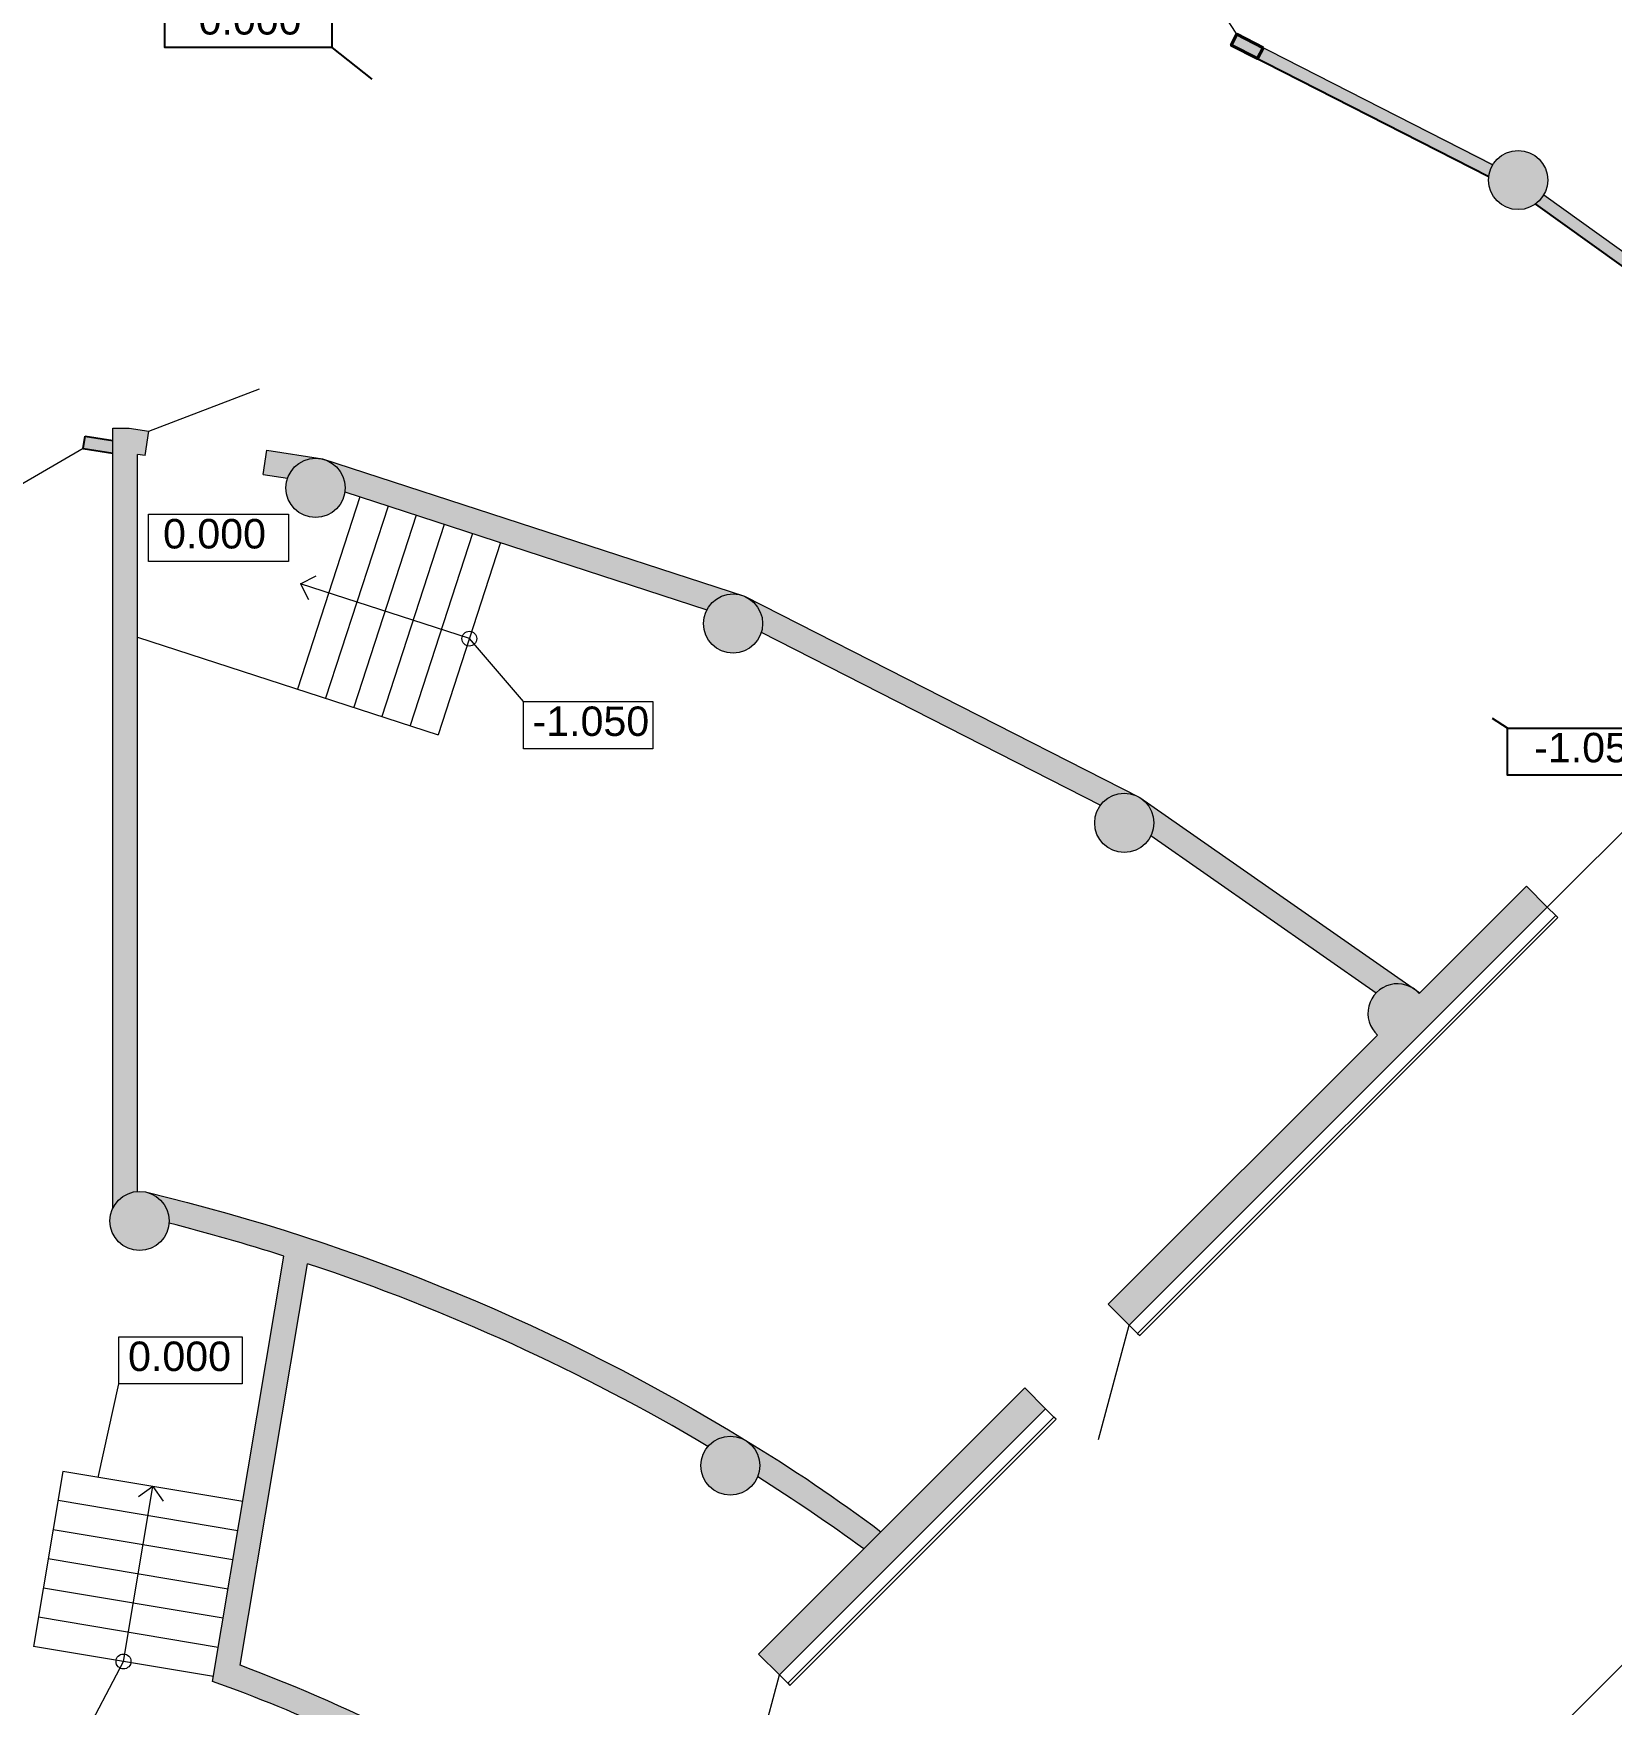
# Model space of a CAD drawing. Header units: millimetres. Extents: x 72919 to 485785, y -53256 to 338519.
# Drawn here: x 340575 to 356589, y 196174 to 213132 of the extents above; entities that cross this region are included whole.
import ezdxf
from ezdxf.enums import TextEntityAlignment as Align

# ---------------------------------------------------------------- set-up
doc = ezdxf.new("R2010")
doc.units = ezdxf.units.MM
for name, color, linetype, lineweight in [('door', 177, 'Continuous', 9), ('h', 7, 'Continuous', 9), ('stairs', 4, 'Continuous', 5), ('wall', 5, 'Continuous', 40)]:
    doc.layers.add(name, color=color, linetype=linetype, lineweight=lineweight)
doc.styles.add('STW_ARIAL', font='arial.ttf')

# ---------------------------------------------------------------- blocks, each defined once
blk = doc.blocks.new('сердечник для 125')
at = {"lineweight": 40, "ltscale": 200, "true_color": 0x000000}
h = blk.add_hatch(color=18, dxfattribs=at)
h.dxf.hatch_style = 1
h.paths.add_polyline_path([(-779283, 728683), (-779583, 728683), (-779583, 728558), (-779283, 728558)])
at = {"color": 18, "lineweight": 40, "true_color": 0x000000}
blk.add_lwpolyline([(-779283, 728683), (-779583, 728683), (-779583, 728558), (-779283, 728558)], close=True, dxfattribs=at)
at = {"ltscale": 0.740741}
for points in [[(-779408, 728682), (-779408, 728683)], [(-779283, 728558), (-779283, 728558)]]:
    blk.add_lwpolyline(points, dxfattribs=at)

msp = doc.modelspace()

# ---------------------------------------------------------------- hatches: boundary and pattern name
at = {"ltscale": 500, "true_color": 0x000000}
h = msp.add_hatch(color=18, dxfattribs=at)
h.dxf.hatch_style = 1
h.paths.add_polyline_path([(355344.65586, 211689.86804), (352863.58125, 212944.10652), (352729.97547, 213012.26048), (352786.71246, 213123.64588), (355389.17871, 211807.57521)])
h = msp.add_hatch(color=18, dxfattribs=at)
h.dxf.hatch_style = 1
edge = h.paths.add_edge_path()
edge.add_arc((355641.28206, 211644.15097), 300, 0, 360)
h = msp.add_hatch(color=18, dxfattribs=at)
h.dxf.hatch_style = 1
edge = h.paths.add_edge_path()
edge.add_arc((359854.61305, 208625.38759), 300, 138.980922109, 163.199345963)
edge.add_line((359567.41819, 208712.10041), (355816.68175, 211400.6102))
edge.add_line((355816.68175, 211400.6102), (355901.34665, 211493.7183))
edge.add_line((355901.34665, 211493.7183), (359628.26572, 208822.28068))
h = msp.add_hatch(color=18, dxfattribs=at)
h.dxf.hatch_style = 1
h.paths.add_polyline_path([(341099.69141, 209044.11871), (341380.44156, 209000.36155), (341380.44156, 209126.41597), (341547.76842, 209126.41597), (341747.80671, 209094.67337), (341708.62628, 208847.76267), (341630.44156, 208860.16923), (341630.44156, 201382.11453), (341611.5703, 201379.2025), (341586.64745, 201374.72657), (341556.7428, 201366.3963), (341523.64325, 201353.06277), (341494.79019, 201337.40525), (341463.25519, 201315.06354), (341444.56272, 201298.58992), (341426.28686, 201279.46782), (341410.41502, 201259.69551), (341380.44196, 201209.82417), (341380.44196, 208876.41597), (341080.44156, 208920.60983)])
h.paths.add_polyline_path([(341722.12424, 201373.66257), (341974.17011, 201311.55057), (342298.02875, 201226.81594), (342797.71991, 201085.17976), (343398.71149, 200896.95589), (344007.51709, 200685.84159), (344562.26169, 200474.99874), (344870.52068, 200350.00701), (345262.31105, 200182.85953), (345733.65427, 199969.15827), (346165.9675, 199760.66149), (346669.90381, 199501.98474), (347099.39364, 199267.72764), (347553.07613, 199005.91228), (347788.21577, 198864.2022), (347738.0607, 198885.19885), (347710.90411, 198892.39062), (347679.8859, 198897.38542), (347638.60878, 198898.97001), (347590.4503, 198893.58369), (347539.85346, 198879.02908), (347509.01357, 198865.09412), (347462.78986, 198835.29551), (347429.34034, 198804.75528), (347419.89722, 198794.23961), (346607.60954, 199251.85818), (346302.45091, 199411.6481), (345788.92977, 199666.27838), (345375.40784, 199858.73445), (345034.26256, 200009.31381), (344765.64521, 200120.57876), (344360.24434, 200285.75017), (344062.76127, 200399.10368), (343611.39953, 200561.25203), (343358.04008, 200647.08813), (342674.43858, 196572.9638), (342961.82099, 196462.30903), (343280.64432, 196332.35251), (343628.53078, 196181.6937), (343962.31195, 196028.20687), (344831.62194, 195585.34165), (345288.72929, 195325.9989), (346077.8594, 194831.65215), (345897.50819, 194651.30094), (345544.52294, 194878.40113), (345314.54692, 195019.64264), (344885.83215, 195269.4009), (344655.56254, 195396.5344), (344369.19006, 195548.04778), (344120.96724, 195673.62406), (343947.29809, 195758.3841), (343940.56535, 195761.62127), (343754.23481, 195374.0875), (343528.92539, 195482.41877), (343714.38382, 195868.13871), (343385.76054, 196015.52851), (343183.76668, 196101.88615), (342972.72397, 196188.73768), (342623.50354, 196325.03254), (342393.56986, 196409.82089), (343117.65713, 200725.23211), (342937.75762, 200781.74977), (342634.56324, 200872.78632), (342233.93241, 200985.42956), (341984.57796, 201051.20103), (341951.26707, 201059.73761), (341951.55318, 201099.90096), (341947.60268, 201133.64905), (341938.25652, 201172.00204), (341911.44712, 201232.73028), (341873.94475, 201283.89403), (341830.36102, 201323.23911), (341800.81577, 201342.4911), (341772.5719, 201356.69559)])
h = msp.add_hatch(color=18, dxfattribs=at)
h.dxf.hatch_style = 1
h.paths.add_polyline_path([(341380.44156, 209126.41597), (341547.76842, 209126.41597), (341747.80671, 209094.67337), (341708.62628, 208847.76267), (341630.44156, 208860.16923), (341630.44156, 201382.11453), (341611.5703, 201379.2025), (341586.64745, 201374.72657), (341556.7428, 201366.3963), (341523.64325, 201353.06277), (341494.79019, 201337.40525), (341463.25519, 201315.06354), (341444.56272, 201298.58992), (341426.28686, 201279.46782), (341410.41502, 201259.69551), (341380.44196, 201209.82417), (341380.44196, 208876.41597), (341380.44156, 208826.41597)])
h.paths.add_polyline_path([(341722.12424, 201373.66257), (341974.17011, 201311.55057), (342298.02875, 201226.81594), (342797.71991, 201085.17976), (343398.71149, 200896.95589), (344007.51709, 200685.84159), (344562.26169, 200474.99874), (344870.52068, 200350.00701), (345262.31105, 200182.85953), (345733.65427, 199969.15827), (346165.9675, 199760.66149), (346669.90381, 199501.98474), (347099.39364, 199267.72764), (347553.07613, 199005.91228), (347788.21577, 198864.2022), (347738.0607, 198885.19885), (347710.90411, 198892.39062), (347679.8859, 198897.38542), (347638.60878, 198898.97001), (347590.4503, 198893.58369), (347539.85346, 198879.02908), (347509.01357, 198865.09412), (347462.78986, 198835.29551), (347429.34034, 198804.75528), (347419.89722, 198794.23961), (346607.60954, 199251.85818), (346302.45091, 199411.6481), (345788.92977, 199666.27838), (345375.40784, 199858.73445), (345034.26256, 200009.31381), (344765.64521, 200120.57876), (344360.24434, 200285.75017), (344062.76127, 200399.10368), (343611.39953, 200561.25203), (343358.04008, 200647.08813), (342674.43858, 196572.9638), (342961.82099, 196462.30903), (343280.64432, 196332.35251), (343628.53078, 196181.6937), (343962.31195, 196028.20687), (344831.62194, 195585.34165), (345288.72929, 195325.9989), (346077.8594, 194831.65215), (345897.50819, 194651.30094), (345544.52294, 194878.40113), (345314.54692, 195019.64264), (344885.83215, 195269.4009), (344655.56254, 195396.5344), (344369.19006, 195548.04778), (344120.96724, 195673.62406), (343947.29809, 195758.3841), (343940.56535, 195761.62127), (343754.23481, 195374.0875), (343528.92539, 195482.41877), (343714.38382, 195868.13871), (343385.76054, 196015.52851), (343183.76668, 196101.88615), (342972.72397, 196188.73768), (342623.50354, 196325.03254), (342393.56986, 196409.82089), (343117.65713, 200725.23211), (342937.75762, 200781.74977), (342634.56324, 200872.78632), (342233.93241, 200985.42956), (341984.57796, 201051.20103), (341951.26707, 201059.73761), (341951.55318, 201099.90096), (341947.60268, 201133.64905), (341938.25652, 201172.00204), (341911.44712, 201232.73028), (341873.94475, 201283.89403), (341830.36102, 201323.23911), (341800.81577, 201342.4911), (341772.5719, 201356.69559)])
h = msp.add_hatch(color=18, dxfattribs=at)
h.dxf.hatch_style = 1
h.paths.add_polyline_path([(343484.96419, 208816.87432), (342944.53639, 208904.77317), (342905.35595, 208657.86247), (343154.3276, 208618.355, -0.3639497061)])
h = msp.add_hatch(color=18, dxfattribs=at)
h.dxf.hatch_style = 1
edge = h.paths.add_edge_path()
edge.add_arc((343437.94767, 208520.58148), 300, 0, 360)
h = msp.add_hatch(color=18, dxfattribs=at)
h.dxf.hatch_style = 1
h.paths.add_polyline_path([(343530.73266, 208805.87247, -0.3248423012), (343737.94767, 208520.58148, -0.0349598868), (343735.02156, 208478.78313), (344220.46345, 208320.90319, -0.0251916174), (346939.23492, 207436.67902), (347409.69463, 207283.67173, -0.3656874533), (347768.17381, 207429.65515), (346898.78561, 207712.47062), (346431.95028, 207861.81016), (346432.74483, 207864.29393)], flags=17)
h.paths.add_polyline_path([(344220.46345, 208320.90319), (346939.23492, 207436.67902, 0.0251916174)], flags=16)
h.paths.add_polyline_path([(346431.95028, 207861.81016), (346432.74483, 207864.29393), (343508.87296, 208815.22276), (343508.69168, 208815.25153), (343507.98127, 208812.29246, -0.3467697744), (343737.94767, 208520.58148, -0.0349598868), (343735.02156, 208478.78313), (344220.46345, 208320.90319, -0.0251916174), (346939.23492, 207436.67902), (347409.69463, 207283.67173, -0.3656874533), (347768.17381, 207429.65515), (346898.78561, 207712.47062)])
h = msp.add_hatch(color=18, dxfattribs=at)
h.dxf.hatch_style = 1
h.paths.add_polyline_path([(346431.95028, 207861.81016), (346432.74483, 207864.29393), (343530.73266, 208805.87247, -0.3248423012), (343737.94767, 208520.58148, -0.0349598868), (343735.02156, 208478.78313), (344220.46345, 208320.90319, -0.0251916174), (346939.23492, 207436.67902), (347409.69463, 207283.67173, -0.3656874533), (347768.17381, 207429.65515), (346898.78561, 207712.47062)])
h = msp.add_hatch(color=18, dxfattribs=at)
h.dxf.hatch_style = 1
edge = h.paths.add_edge_path()
edge.add_arc((347674.81643, 207143.93937), 300, 0, 360)
h = msp.add_hatch(color=18, dxfattribs=at)
h.dxf.hatch_style = 1
h.paths.add_polyline_path([(347811.65605, 207411.63041, -0.2819584092), (347975.38882, 207144.36417, -0.0759402108), (347961.70649, 207054.79747), (348394.52729, 206834.1213, -0.0256061757), (350983.38564, 205514.17699), (351403.5148, 205299.97172, -0.344911524), (351759.93985, 205398.86542)])
h.paths.add_polyline_path([(348394.52729, 206834.1213), (350983.38564, 205514.17699, 0.0256061757)], flags=17)
h = msp.add_hatch(color=18, dxfattribs=at)
h.dxf.hatch_style = 1
edge = h.paths.add_edge_path()
edge.add_arc((351644.16804, 205121.45371), 300, 0, 360)
h = msp.add_hatch(color=18, dxfattribs=at)
h.dxf.hatch_style = 1
edge = h.paths.add_edge_path()
edge.add_arc((354416.56334, 203188.34833), 300, 42.569464399, 50.858934017)
edge.add_line((354605.9329, 203421.02658), (354642.04131, 203395.83405))
edge.add_line((354642.04131, 203395.83405), (354637.50066, 203391.2934))
edge = h.paths.add_edge_path()
edge.add_arc((354416.56334, 203188.34833), 300, 59.334749395, 135.661616592)
edge.add_line((354201.99593, 203398.0167), (351915.84297, 204993.04646))
edge.add_arc((351644.88041, 205121.80707), 300, 334.583069663, 411.605359819)
edge.add_line((351831.20275, 205356.93254), (354569.56974, 203446.39686))
h = msp.add_hatch(color=18, dxfattribs=at)
h.dxf.hatch_style = 1
edge = h.paths.add_edge_path()
edge.add_line((351482.64523, 200236.43797), (354213.61827, 202967.41101))
edge.add_arc((354416.56334, 203188.34833), 300, 42.569464399, 227.430535601, ccw=False)
edge.add_line((354637.50066, 203391.2934), (355725.28591, 204479.07866))
edge.add_line((355725.28591, 204479.07866), (355937.41795, 204266.94663))
edge.add_line((355937.41795, 204266.94663), (351694.77726, 200024.30594))
edge.add_line((351694.77726, 200024.30594), (351482.64523, 200236.43797))
h = msp.add_hatch(color=18, dxfattribs=at)
h.dxf.hatch_style = 1
edge = h.paths.add_edge_path()
edge.add_arc((341652.09063, 201081.95159), 300, -13.5, 346.5)
h = msp.add_hatch(color=18, dxfattribs=at)
h.dxf.hatch_style = 1
h.paths.add_polyline_path([(347932.96919, 196686.76193), (350634.11709, 199387.90984), (350846.24912, 199175.7778), (348145.10122, 196474.6299)])
h = msp.add_hatch(color=18, dxfattribs=at)
h.dxf.hatch_style = 1
edge = h.paths.add_edge_path()
edge.add_arc((347647.05402, 198598.75645), 300, 0, 360)
h = msp.add_hatch(color=18, dxfattribs=at)
h.dxf.hatch_style = 1
h.paths.add_polyline_path([(347818.67217, 198845.66856, -0.2459551893), (347947.76639, 198599.10981, -0.0981709083), (347925.0758, 198484.65679, -0.0156400023), (349001.68846, 197755.4812), (349174.66778, 197928.46053, 0.0252044133)])
at = {"layer": 'wall', "lineweight": 18, "ltscale": 0.007407, "true_color": 0x000000}
h = msp.add_hatch(color=18, dxfattribs=at)
h.dxf.hatch_style = 1
h.paths.add_polyline_path([(351779.63008, 199939.45312), (356022.27076, 204182.09381), (355937.41795, 204266.94663), (351694.77726, 200024.30594), (351779.63008, 199939.45312)], flags=0)
h = msp.add_hatch(color=18, dxfattribs=at)
h.dxf.hatch_style = 1
h.paths.add_polyline_path([(348229.95403, 196389.77708), (350931.10194, 199090.92499), (350846.24912, 199175.7778), (348145.10122, 196474.6299), (348229.95403, 196389.77708)], flags=0)

# ---------------------------------------------------------------- linework, layer by layer
at = {"color": 18, "ltscale": 500, "true_color": 0x000000}
msp.add_line((341080.44156, 208920.60983), (341099.69141, 209044.11871), dxfattribs=at)
for points in [[(415650.43379, 180914.99944, 0.4142135624), (336810.43379, 259754.99944), (221610.43379, 259754.99944, 0.4142135624), (142770.43379, 180914.99944), (142770.43379, 104414.99944, 0.4142135624), (221610.43379, 25574.99944), (336810.43379, 25574.99944, 0.4142135624), (415650.43379, 104414.99944)], [(414950.43379, 180914.99944, 0.4142135624), (336810.43379, 259054.99944), (221610.43379, 259054.99944, 0.4142135624), (143470.43379, 180914.99944), (143470.43379, 104414.99944, 0.4142135624), (221610.43379, 26274.99944), (336810.43379, 26274.99944, 0.4142135624), (414950.43379, 104414.99944)]]:
    msp.add_lwpolyline(points, format="xyb", close=True, dxfattribs=at)
for points in [[(341909.68535, 213468.44401), (343604.79088, 213468.44109), (343604.79005, 212989.04141), (341909.68453, 212989.04432)], [(355532.02475, 206083.73119), (357227.13028, 206083.72828), (357227.12945, 205604.32859), (355532.02393, 205604.3315)]]:
    msp.add_lwpolyline(points, close=True, dxfattribs=at)
for points in [[(352729.97547, 213012.26048), (355344.13453, 211680.27408)], [(343604.79005, 212989.04432), (344010.01727, 212668.41316)], [(355816.68175, 211400.6102), (359567.41819, 208712.10041)], [(341099.69141, 209044.11871), (341380.44156, 209000.36155)], [(341080.44156, 208920.60983), (341380.44156, 208873.85243)], [(355532.02475, 206083.73119), (355379.93461, 206181.18583)]]:
    msp.add_lwpolyline(points, dxfattribs=at)
at = {"layer": 'door', "linetype": 'ByBlock', "ltscale": 100}
for p, q in [((352786.71246, 213123.64588), (352296.53734, 213878.4494)), ((341747.80671, 209094.67337), (342868.22826, 209524.38903)), ((341080.44156, 208920.60983), (340127.81362, 208370.60983)), ((351384.19441, 198865.19495), (351694.77726, 200024.30594)), ((347886.28218, 195508.70407), (348145.10122, 196474.6299))]:
    msp.add_line(p, q, dxfattribs=at)
at = {"layer": 'door', "linetype": 'ByBlock'}
for p, q in [((355937.41795, 204266.94663), (358765.84507, 207095.37375)), ((353618.10771, 193497.71035), (358610.28158, 198489.88422))]:
    msp.add_line(p, q, dxfattribs=at)
at = {"layer": 'h'}
for p, q in [((345548.07846, 206351.23727), (344998.77157, 206990.43235)), ((340957.22676, 195602.7704), (341488.61359, 196611.56666))]:
    msp.add_line(p, q, dxfattribs=at)
for points in [[(341744.37409, 208253.69124), (343165.10702, 208253.68832), (343165.1062, 207774.28864), (341744.37327, 207774.29155)], [(345548.08062, 206351.23727), (346861.97206, 206351.23501), (346861.97123, 205871.83532), (345548.07979, 205871.83758)], [(341441.25321, 199906.94353), (342693.82475, 199906.94138), (342693.82392, 199427.54169), (341441.25239, 199427.54384)]]:
    msp.add_lwpolyline(points, close=True, dxfattribs=at)
at = {"layer": 'h', "ltscale": 0.007407}
msp.add_lwpolyline([(341232.74638, 198479.66145), (341441.25239, 199427.54384)], dxfattribs=at)
at = {"layer": 'stairs', "color": 4, "ltscale": 100}
for p, q in [((343888.91152, 208428.7336), (343255.49979, 206479.23229)), ((344174.20251, 208335.94861), (343540.81759, 206386.5298)), ((344459.52031, 208243.24611), (343826.13539, 206293.8273)), ((344744.83811, 208150.54361), (344111.45319, 206201.1248)), ((345030.15591, 208057.84111), (344396.77099, 206108.4223)), ((345315.47371, 207965.13861), (344682.08879, 206015.7198)), ((344998.78125, 206990.42921), (343286.89053, 207546.6937)), ((341630.44156, 207007.22934), (344682.08879, 206015.7198))]:
    msp.add_line(p, q, dxfattribs=at)
at = {"layer": 'stairs', "color": 4, "lineweight": 18}
for p, q in [((340875.07965, 198539.67472), (340575.51345, 196764.77667)), ((342699.57373, 198233.54099), (340875.07965, 198539.67472)), ((342649.93039, 197937.67693), (340825.43631, 198243.81066)), ((341489.46669, 196611.42352), (341787.32669, 198386.60785)), ((342600.28706, 197641.81288), (340775.79298, 197947.94661)), ((342550.64373, 197345.94882), (340726.14965, 197652.08255)), ((342501.0004, 197050.08476), (340676.50631, 197356.2185)), ((342451.35706, 196754.22071), (340626.86298, 197060.35444)), ((342401.71373, 196458.35665), (340575.51345, 196764.77667))]:
    msp.add_line(p, q, dxfattribs=at)
at = {"layer": 'stairs', "color": 4}
for q in [(341640.56581, 198282.02089), (341891.91365, 198239.84698)]:
    msp.add_line((341787.32669, 198386.60785), q, dxfattribs=at)
at = {"layer": 'stairs', "color": 4, "lineweight": 18}
for centre in [(344998.78125, 206990.42921), (341489.46669, 196611.42352)]:
    msp.add_circle(centre, 75.52444, dxfattribs=at)
at = {"layer": 'wall', "color": 18, "lineweight": 18, "ltscale": 0.007407, "true_color": 0x000000}
for p, q in [((341380.44156, 201209.32685), (341380.44156, 209126.41597)), ((341708.62628, 208847.76267), (341747.80671, 209094.67337)), ((341630.44156, 201382.11453), (341630.44156, 208860.16923)), ((342905.35595, 208657.86247), (343154.3276, 208618.355)), ((343286.89053, 207546.6937), (343444.25055, 207627.52006)), ((343286.89053, 207546.6937), (343367.7169, 207389.33368)), ((354637.50066, 203391.2934), (355725.28591, 204479.07866)), ((355725.28591, 204479.07866), (355937.41795, 204266.94663)), ((355937.41795, 204266.94663), (351694.77726, 200024.30594)), ((351482.64523, 200236.43797), (354213.61827, 202967.41101)), ((342393.56986, 196409.82089), (343117.67505, 200725.3389)), ((342674.43858, 196572.9638), (343358.05258, 200647.16268)), ((351694.77726, 200024.30594), (351482.64523, 200236.43797))]:
    msp.add_line(p, q, dxfattribs=at)
for points in [[(352729.96201, 213012.26734), (352786.71102, 213123.64306)], [(352786.71591, 213123.64056), (355385.21603, 211799.63283)], [(355901.34665, 211493.7183), (359628.26572, 208822.28068)], [(341380.44156, 209126.41597), (341547.76842, 209126.41597), (341747.80671, 209094.67337)], [(341708.62628, 208847.76267), (341630.44156, 208860.16923)], [(343735.02156, 208478.78313), (347409.39647, 207283.7687)], [(347961.32681, 207054.99105), (351403.18736, 205300.13866)], [(351915.43338, 204993.33222), (354201.99593, 203398.0167)], [(356022.27076, 204182.09381), (351779.63008, 199939.45312), (351800.84328, 199918.23992), (356043.48397, 204160.88061), (356022.27076, 204182.09381)], [(348229.95403, 196389.77708), (350931.10194, 199090.92499), (350846.24912, 199175.7778), (348145.10122, 196474.6299), (348229.95403, 196389.77708)], [(348229.95403, 196389.77708), (348251.16724, 196368.56388), (350952.31514, 199069.71178), (350931.10194, 199090.92499)]]:
    msp.add_lwpolyline(points, dxfattribs=at)
for points in [[(351779.63008, 199939.45312), (356022.27076, 204182.09381), (355937.41795, 204266.94663), (351694.77726, 200024.30594), (351779.63008, 199939.45312)], [(347932.96919, 196686.76193), (350634.11709, 199387.90984), (350846.24912, 199175.7778), (348145.10122, 196474.6299)]]:
    msp.add_lwpolyline(points, close=True, dxfattribs=at)
for points in [[(341739.66463, 201369.48719, -0.0784882341), (347803.98368, 198854.54914, -0.025468679), (349174.66778, 197928.46053)], [(343117.67505, 200725.3389, 0.0145798573), (341951.26707, 201059.73761)], [(347419.62615, 198794.40043, 0.0537844583), (343358.05258, 200647.16268)], [(349001.68846, 197755.4812, 0.0156464059), (347924.62587, 198484.9414)]]:
    msp.add_lwpolyline(points, format="xyb", dxfattribs=at)
msp.add_polyline3d([(342905.35595, 208657.86247, 0), (342944.53639, 208904.77317, 0), (343508.87296, 208815.22276, 0), (347790.47287, 207422.72097, 0), (351801.39442, 205377.72957, 0), (354642.04131, 203395.83405, 0)], dxfattribs=at)
for centre in [(355641.28206, 211644.15097), (343437.94767, 208520.58148), (347674.81643, 207143.93937), (351644.16804, 205121.45371), (341652.09063, 201081.95159), (347647.05402, 198598.75645)]:
    msp.add_circle(centre, 300, dxfattribs=at)
for centre, radius, start, end in [((354416.56334, 203188.34833), 300, 42.569464407, 227.430535607), ((336810.43379, 180914.99944), 16720, 56.339422574, 69.468763116), ((336810.43379, 180914.99944), 16470, 65.216959295, 70.184756681)]:
    msp.add_arc(centre, radius, start, end, dxfattribs=at)

# ---------------------------------------------------------------- block references
at = {"layer": 'wall', "color": 18, "lineweight": 18, "ltscale": 0.007407, "true_color": 0x000000, "rotation": 332.971767422794}
msp.add_blockref('сердечник для 125', (716091.18714, -790240.02399), dxfattribs=at)

# ---------------------------------------------------------------- texts
at = {"color": 18, "ltscale": 500, "true_color": 0x000000, "style": 'STW_ARIAL'}
for s, p in [('0.000', (342773.41108, 213269.87679)), ('-1.050', (356395.75048, 205885.16398))]:
    msp.add_text(s, height=298.8, rotation=0.000098451, dxfattribs=at).set_placement(p, align=Align.MIDDLE_CENTER)
at = {"layer": 'h', "style": 'STW_ARIAL'}
for s, p in [('0.000', (342412.99645, 208055.12401)), ('-1.050', (346232.20268, 206152.67031)), ('0.000', (342058.09209, 199708.37669))]:
    msp.add_text(s, height=298.8, rotation=359.999901549, dxfattribs=at).set_placement(p, align=Align.MIDDLE_CENTER)

doc.saveas('drawing.dxf')
